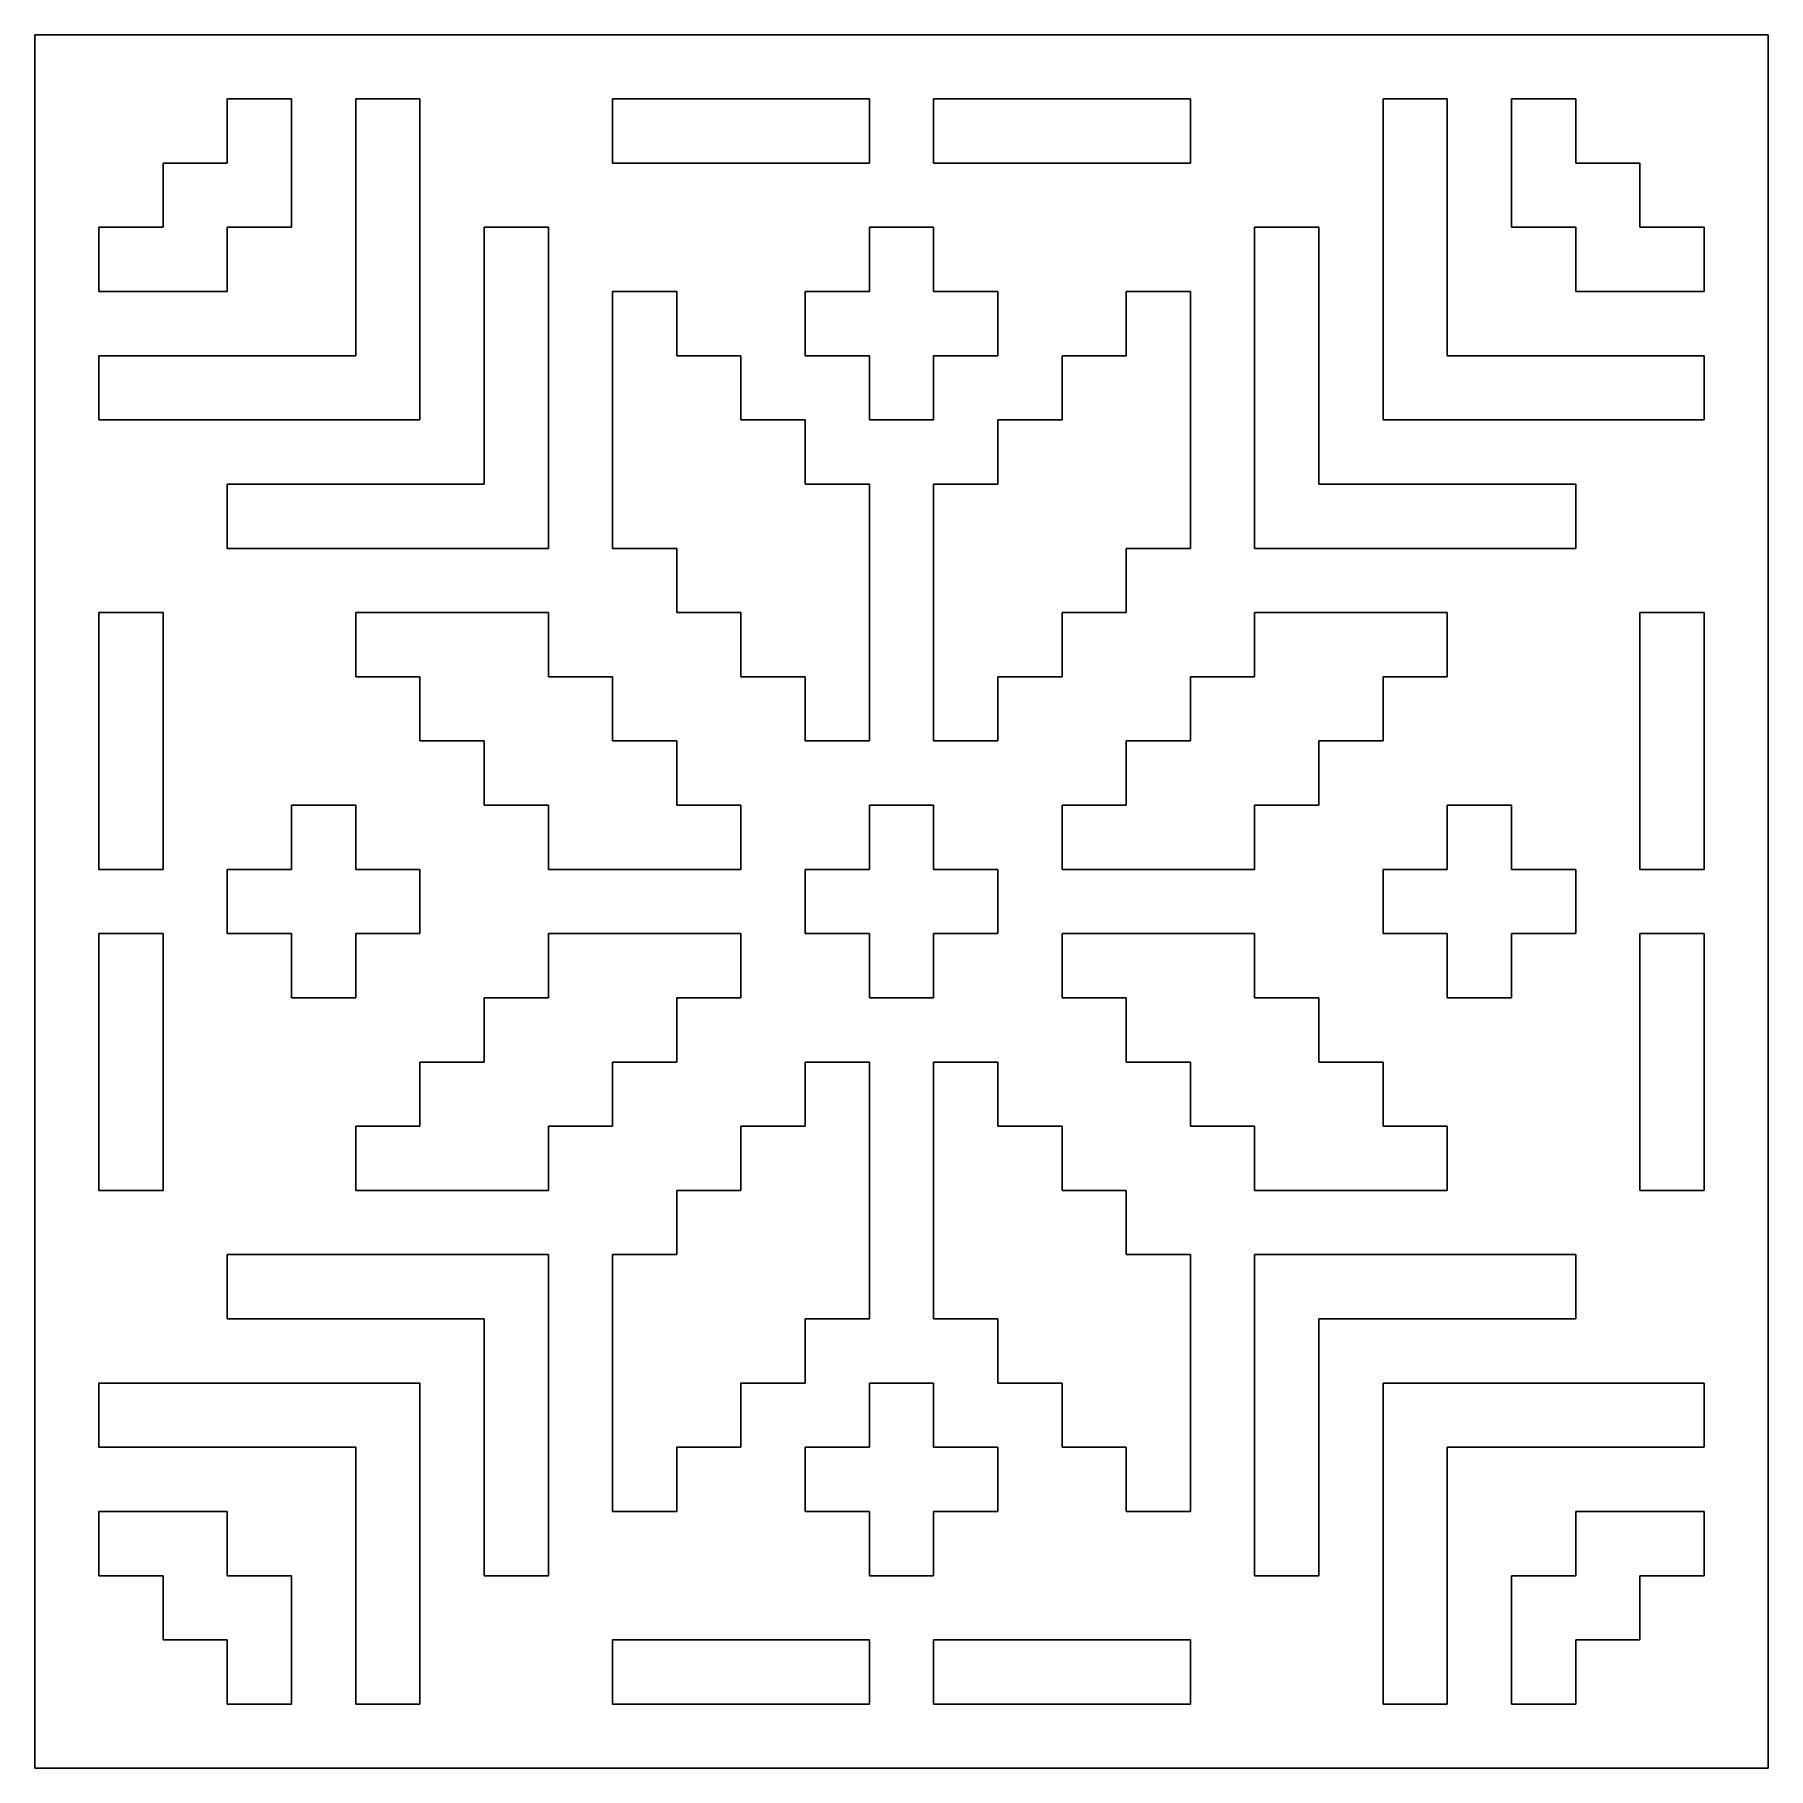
# Model space of a CAD drawing. Header units: millimetres. Extents: x -13.5 to 13.5, y -13.5 to 13.5.
import ezdxf

# ---------------------------------------------------------------- set-up
doc = ezdxf.new("R2010")
doc.units = ezdxf.units.MM

msp = doc.modelspace()

# ---------------------------------------------------------------- linework, layer by layer
at = {"color": 7, "linetype": 'Continuous', "lineweight": 25}
for p, q in [((-13.5, 13.5), (13.5, 13.5)), ((-13.5, -13.5), (-13.5, 13.5)), ((13.5, 13.5), (13.5, -13.5)), ((-9.5, 12.5), (-10.5, 12.5)), ((-10.5, 12.5), (-10.5, 11.5)), ((-9.5, 10.5), (-9.5, 12.5)), ((-7.5, 12.5), (-8.5, 12.5)), ((-8.5, 12.5), (-8.5, 8.5)), ((-7.5, 7.5), (-7.5, 12.5)), ((-0.5, 12.5), (-4.5, 12.5)), ((-4.5, 12.5), (-4.5, 11.5)), ((-0.5, 11.5), (-0.5, 12.5)), ((0.5, 12.5), (0.5, 11.5)), ((4.5, 12.5), (0.5, 12.5)), ((4.5, 11.5), (4.5, 12.5)), ((8.5, 12.5), (7.5, 12.5)), ((7.5, 12.5), (7.5, 7.5)), ((8.5, 8.5), (8.5, 12.5)), ((9.5, 12.5), (9.5, 10.5)), ((10.5, 12.5), (9.5, 12.5)), ((10.5, 11.5), (10.5, 12.5)), ((-10.5, 11.5), (-11.5, 11.5)), ((-11.5, 11.5), (-11.5, 10.5)), ((-4.5, 11.5), (-0.5, 11.5)), ((0.5, 11.5), (4.5, 11.5)), ((11.5, 11.5), (10.5, 11.5)), ((11.5, 10.5), (11.5, 11.5)), ((-11.5, 10.5), (-12.5, 10.5)), ((-12.5, 10.5), (-12.5, 9.5)), ((-10.5, 9.5), (-10.5, 10.5)), ((-10.5, 10.5), (-9.5, 10.5)), ((-5.5, 10.5), (-6.5, 10.5)), ((-6.5, 10.5), (-6.5, 6.5)), ((-5.5, 5.5), (-5.5, 10.5)), ((0.5, 10.5), (-0.5, 10.5)), ((-0.5, 10.5), (-0.5, 9.5)), ((0.5, 9.5), (0.5, 10.5)), ((6.5, 10.5), (5.5, 10.5)), ((5.5, 10.5), (5.5, 5.5)), ((6.5, 6.5), (6.5, 10.5)), ((9.5, 10.5), (10.5, 10.5)), ((10.5, 10.5), (10.5, 9.5)), ((12.5, 10.5), (11.5, 10.5)), ((12.5, 9.5), (12.5, 10.5)), ((-12.5, 9.5), (-10.5, 9.5)), ((-3.5, 9.5), (-4.5, 9.5)), ((-4.5, 9.5), (-4.5, 5.5)), ((-3.5, 8.5), (-3.5, 9.5)), ((-0.5, 9.5), (-1.5, 9.5)), ((-1.5, 9.5), (-1.5, 8.5)), ((1.5, 9.5), (0.5, 9.5)), ((1.5, 8.5), (1.5, 9.5)), ((4.5, 9.5), (3.5, 9.5)), ((3.5, 9.5), (3.5, 8.5)), ((4.5, 5.5), (4.5, 9.5)), ((10.5, 9.5), (12.5, 9.5)), ((-12.5, 8.5), (-12.5, 7.5)), ((-8.5, 8.5), (-12.5, 8.5)), ((-2.5, 8.5), (-3.5, 8.5)), ((-2.5, 7.5), (-2.5, 8.5)), ((-1.5, 8.5), (-0.5, 8.5)), ((-0.5, 8.5), (-0.5, 7.5)), ((0.5, 7.5), (0.5, 8.5)), ((0.5, 8.5), (1.5, 8.5)), ((2.5, 8.5), (2.5, 7.5)), ((3.5, 8.5), (2.5, 8.5)), ((12.5, 8.5), (8.5, 8.5)), ((12.5, 7.5), (12.5, 8.5)), ((-12.5, 7.5), (-7.5, 7.5)), ((-1.5, 7.5), (-2.5, 7.5)), ((-1.5, 6.5), (-1.5, 7.5)), ((-0.5, 7.5), (0.5, 7.5)), ((2.5, 7.5), (1.5, 7.5)), ((1.5, 7.5), (1.5, 6.5)), ((7.5, 7.5), (12.5, 7.5)), ((-6.5, 6.5), (-10.5, 6.5)), ((-10.5, 6.5), (-10.5, 5.5)), ((-0.5, 6.5), (-1.5, 6.5)), ((-0.5, 2.5), (-0.5, 6.5)), ((1.5, 6.5), (0.5, 6.5)), ((0.5, 6.5), (0.5, 2.5)), ((10.5, 6.5), (6.5, 6.5)), ((10.5, 5.5), (10.5, 6.5)), ((-10.5, 5.5), (-5.5, 5.5)), ((-4.5, 5.5), (-3.5, 5.5)), ((-3.5, 5.5), (-3.5, 4.5)), ((3.5, 4.5), (3.5, 5.5)), ((3.5, 5.5), (4.5, 5.5)), ((5.5, 5.5), (10.5, 5.5)), ((-11.5, 4.5), (-12.5, 4.5)), ((-12.5, 4.5), (-12.5, 0.5)), ((-11.5, 0.5), (-11.5, 4.5)), ((-5.5, 4.5), (-8.5, 4.5)), ((-8.5, 4.5), (-8.5, 3.5)), ((-5.5, 3.5), (-5.5, 4.5)), ((-3.5, 4.5), (-2.5, 4.5)), ((-2.5, 4.5), (-2.5, 3.5)), ((2.5, 3.5), (2.5, 4.5)), ((2.5, 4.5), (3.5, 4.5)), ((8.5, 4.5), (5.5, 4.5)), ((5.5, 4.5), (5.5, 3.5)), ((8.5, 3.5), (8.5, 4.5)), ((11.5, 4.5), (11.5, 0.5)), ((12.5, 4.5), (11.5, 4.5)), ((12.5, 0.5), (12.5, 4.5)), ((-8.5, 3.5), (-7.5, 3.5)), ((-7.5, 3.5), (-7.5, 2.5)), ((-4.5, 3.5), (-5.5, 3.5)), ((-4.5, 2.5), (-4.5, 3.5)), ((-2.5, 3.5), (-1.5, 3.5)), ((-1.5, 3.5), (-1.5, 2.5)), ((1.5, 2.5), (1.5, 3.5)), ((1.5, 3.5), (2.5, 3.5)), ((5.5, 3.5), (4.5, 3.5)), ((4.5, 3.5), (4.5, 2.5)), ((7.5, 2.5), (7.5, 3.5)), ((7.5, 3.5), (8.5, 3.5)), ((-7.5, 2.5), (-6.5, 2.5)), ((-6.5, 2.5), (-6.5, 1.5)), ((-3.5, 2.5), (-4.5, 2.5)), ((-3.5, 1.5), (-3.5, 2.5)), ((-1.5, 2.5), (-0.5, 2.5)), ((0.5, 2.5), (1.5, 2.5)), ((4.5, 2.5), (3.5, 2.5)), ((3.5, 2.5), (3.5, 1.5)), ((6.5, 1.5), (6.5, 2.5)), ((6.5, 2.5), (7.5, 2.5)), ((-8.5, 1.5), (-9.5, 1.5)), ((-9.5, 1.5), (-9.5, 0.5)), ((-8.5, 0.5), (-8.5, 1.5)), ((-6.5, 1.5), (-5.5, 1.5)), ((-5.5, 1.5), (-5.5, 0.5)), ((-2.5, 1.5), (-3.5, 1.5)), ((-2.5, 0.5), (-2.5, 1.5)), ((0.5, 1.5), (-0.5, 1.5)), ((-0.5, 1.5), (-0.5, 0.5)), ((0.5, 0.5), (0.5, 1.5)), ((2.5, 1.5), (2.5, 0.5)), ((3.5, 1.5), (2.5, 1.5)), ((5.5, 0.5), (5.5, 1.5)), ((5.5, 1.5), (6.5, 1.5)), ((9.5, 1.5), (8.5, 1.5)), ((8.5, 1.5), (8.5, 0.5)), ((9.5, 0.5), (9.5, 1.5)), ((-12.5, 0.5), (-11.5, 0.5)), ((-9.5, 0.5), (-10.5, 0.5)), ((-10.5, 0.5), (-10.5, -0.5)), ((-7.5, 0.5), (-8.5, 0.5)), ((-7.5, -0.5), (-7.5, 0.5)), ((-5.5, 0.5), (-2.5, 0.5)), ((-0.5, 0.5), (-1.5, 0.5)), ((-1.5, 0.5), (-1.5, -0.5)), ((1.5, 0.5), (0.5, 0.5)), ((1.5, -0.5), (1.5, 0.5)), ((2.5, 0.5), (5.5, 0.5)), ((8.5, 0.5), (7.5, 0.5)), ((7.5, 0.5), (7.5, -0.5)), ((10.5, 0.5), (9.5, 0.5)), ((10.5, -0.5), (10.5, 0.5)), ((11.5, 0.5), (12.5, 0.5)), ((-11.5, -0.5), (-12.5, -0.5)), ((-12.5, -0.5), (-12.5, -4.5)), ((-11.5, -4.5), (-11.5, -0.5)), ((-10.5, -0.5), (-9.5, -0.5)), ((-9.5, -0.5), (-9.5, -1.5)), ((-8.5, -1.5), (-8.5, -0.5)), ((-8.5, -0.5), (-7.5, -0.5)), ((-2.5, -0.5), (-5.5, -0.5)), ((-5.5, -0.5), (-5.5, -1.5)), ((-2.5, -1.5), (-2.5, -0.5)), ((-1.5, -0.5), (-0.5, -0.5)), ((-0.5, -0.5), (-0.5, -1.5)), ((0.5, -1.5), (0.5, -0.5)), ((0.5, -0.5), (1.5, -0.5)), ((5.5, -0.5), (2.5, -0.5)), ((2.5, -0.5), (2.5, -1.5)), ((5.5, -1.5), (5.5, -0.5)), ((7.5, -0.5), (8.5, -0.5)), ((8.5, -0.5), (8.5, -1.5)), ((9.5, -1.5), (9.5, -0.5)), ((9.5, -0.5), (10.5, -0.5)), ((12.5, -0.5), (11.5, -0.5)), ((11.5, -0.5), (11.5, -4.5)), ((12.5, -4.5), (12.5, -0.5)), ((-9.5, -1.5), (-8.5, -1.5)), ((-5.5, -1.5), (-6.5, -1.5)), ((-6.5, -1.5), (-6.5, -2.5)), ((-3.5, -2.5), (-3.5, -1.5)), ((-3.5, -1.5), (-2.5, -1.5)), ((-0.5, -1.5), (0.5, -1.5)), ((2.5, -1.5), (3.5, -1.5)), ((3.5, -1.5), (3.5, -2.5)), ((6.5, -1.5), (5.5, -1.5)), ((6.5, -2.5), (6.5, -1.5)), ((8.5, -1.5), (9.5, -1.5)), ((-6.5, -2.5), (-7.5, -2.5)), ((-7.5, -2.5), (-7.5, -3.5)), ((-4.5, -3.5), (-4.5, -2.5)), ((-4.5, -2.5), (-3.5, -2.5)), ((-0.5, -2.5), (-1.5, -2.5)), ((-1.5, -2.5), (-1.5, -3.5)), ((-0.5, -6.5), (-0.5, -2.5)), ((1.5, -2.5), (0.5, -2.5)), ((0.5, -2.5), (0.5, -6.5)), ((1.5, -3.5), (1.5, -2.5)), ((3.5, -2.5), (4.5, -2.5)), ((4.5, -2.5), (4.5, -3.5)), ((7.5, -2.5), (6.5, -2.5)), ((7.5, -3.5), (7.5, -2.5)), ((-7.5, -3.5), (-8.5, -3.5)), ((-8.5, -3.5), (-8.5, -4.5)), ((-5.5, -4.5), (-5.5, -3.5)), ((-5.5, -3.5), (-4.5, -3.5)), ((-1.5, -3.5), (-2.5, -3.5)), ((-2.5, -3.5), (-2.5, -4.5)), ((2.5, -3.5), (1.5, -3.5)), ((2.5, -4.5), (2.5, -3.5)), ((4.5, -3.5), (5.5, -3.5)), ((5.5, -3.5), (5.5, -4.5)), ((8.5, -3.5), (7.5, -3.5)), ((8.5, -4.5), (8.5, -3.5)), ((-12.5, -4.5), (-11.5, -4.5)), ((-8.5, -4.5), (-5.5, -4.5)), ((-2.5, -4.5), (-3.5, -4.5)), ((-3.5, -4.5), (-3.5, -5.5)), ((3.5, -4.5), (2.5, -4.5)), ((3.5, -5.5), (3.5, -4.5)), ((5.5, -4.5), (8.5, -4.5)), ((11.5, -4.5), (12.5, -4.5)), ((-5.5, -5.5), (-10.5, -5.5)), ((-10.5, -5.5), (-10.5, -6.5)), ((-5.5, -10.5), (-5.5, -5.5)), ((-3.5, -5.5), (-4.5, -5.5)), ((-4.5, -5.5), (-4.5, -9.5)), ((4.5, -5.5), (3.5, -5.5)), ((4.5, -9.5), (4.5, -5.5)), ((5.5, -5.5), (5.5, -10.5)), ((10.5, -5.5), (5.5, -5.5)), ((10.5, -6.5), (10.5, -5.5)), ((-10.5, -6.5), (-6.5, -6.5)), ((-6.5, -6.5), (-6.5, -10.5)), ((-1.5, -7.5), (-1.5, -6.5)), ((-1.5, -6.5), (-0.5, -6.5)), ((0.5, -6.5), (1.5, -6.5)), ((1.5, -6.5), (1.5, -7.5)), ((6.5, -10.5), (6.5, -6.5)), ((6.5, -6.5), (10.5, -6.5)), ((-7.5, -7.5), (-12.5, -7.5)), ((-12.5, -7.5), (-12.5, -8.5)), ((-7.5, -12.5), (-7.5, -7.5)), ((-2.5, -8.5), (-2.5, -7.5)), ((-2.5, -7.5), (-1.5, -7.5)), ((0.5, -7.5), (-0.5, -7.5)), ((-0.5, -7.5), (-0.5, -8.5)), ((0.5, -8.5), (0.5, -7.5)), ((1.5, -7.5), (2.5, -7.5)), ((2.5, -7.5), (2.5, -8.5)), ((12.5, -7.5), (7.5, -7.5)), ((7.5, -7.5), (7.5, -12.5)), ((12.5, -8.5), (12.5, -7.5)), ((-12.5, -8.5), (-8.5, -8.5)), ((-8.5, -8.5), (-8.5, -12.5)), ((-3.5, -9.5), (-3.5, -8.5)), ((-3.5, -8.5), (-2.5, -8.5)), ((-0.5, -8.5), (-1.5, -8.5)), ((-1.5, -8.5), (-1.5, -9.5)), ((1.5, -8.5), (0.5, -8.5)), ((1.5, -9.5), (1.5, -8.5)), ((2.5, -8.5), (3.5, -8.5)), ((3.5, -8.5), (3.5, -9.5)), ((8.5, -12.5), (8.5, -8.5)), ((8.5, -8.5), (12.5, -8.5)), ((-10.5, -9.5), (-12.5, -9.5)), ((-12.5, -9.5), (-12.5, -10.5)), ((-10.5, -10.5), (-10.5, -9.5)), ((-4.5, -9.5), (-3.5, -9.5)), ((-1.5, -9.5), (-0.5, -9.5)), ((-0.5, -9.5), (-0.5, -10.5)), ((0.5, -10.5), (0.5, -9.5)), ((0.5, -9.5), (1.5, -9.5)), ((3.5, -9.5), (4.5, -9.5)), ((12.5, -9.5), (10.5, -9.5)), ((10.5, -9.5), (10.5, -10.5)), ((12.5, -10.5), (12.5, -9.5)), ((-12.5, -10.5), (-11.5, -10.5)), ((-11.5, -10.5), (-11.5, -11.5)), ((-9.5, -10.5), (-10.5, -10.5)), ((-9.5, -12.5), (-9.5, -10.5)), ((-6.5, -10.5), (-5.5, -10.5)), ((-0.5, -10.5), (0.5, -10.5)), ((5.5, -10.5), (6.5, -10.5)), ((10.5, -10.5), (9.5, -10.5)), ((9.5, -10.5), (9.5, -12.5)), ((11.5, -10.5), (12.5, -10.5)), ((11.5, -11.5), (11.5, -10.5)), ((-11.5, -11.5), (-10.5, -11.5)), ((-10.5, -11.5), (-10.5, -12.5)), ((-0.5, -11.5), (-4.5, -11.5)), ((-4.5, -11.5), (-4.5, -12.5)), ((-0.5, -12.5), (-0.5, -11.5)), ((4.5, -11.5), (0.5, -11.5)), ((0.5, -11.5), (0.5, -12.5)), ((4.5, -12.5), (4.5, -11.5)), ((10.5, -12.5), (10.5, -11.5)), ((10.5, -11.5), (11.5, -11.5)), ((-10.5, -12.5), (-9.5, -12.5)), ((-8.5, -12.5), (-7.5, -12.5)), ((-4.5, -12.5), (-0.5, -12.5)), ((0.5, -12.5), (4.5, -12.5)), ((7.5, -12.5), (8.5, -12.5)), ((9.5, -12.5), (10.5, -12.5)), ((13.5, -13.5), (-13.5, -13.5))]:
    msp.add_line(p, q, dxfattribs=at)

doc.saveas('drawing.dxf')
